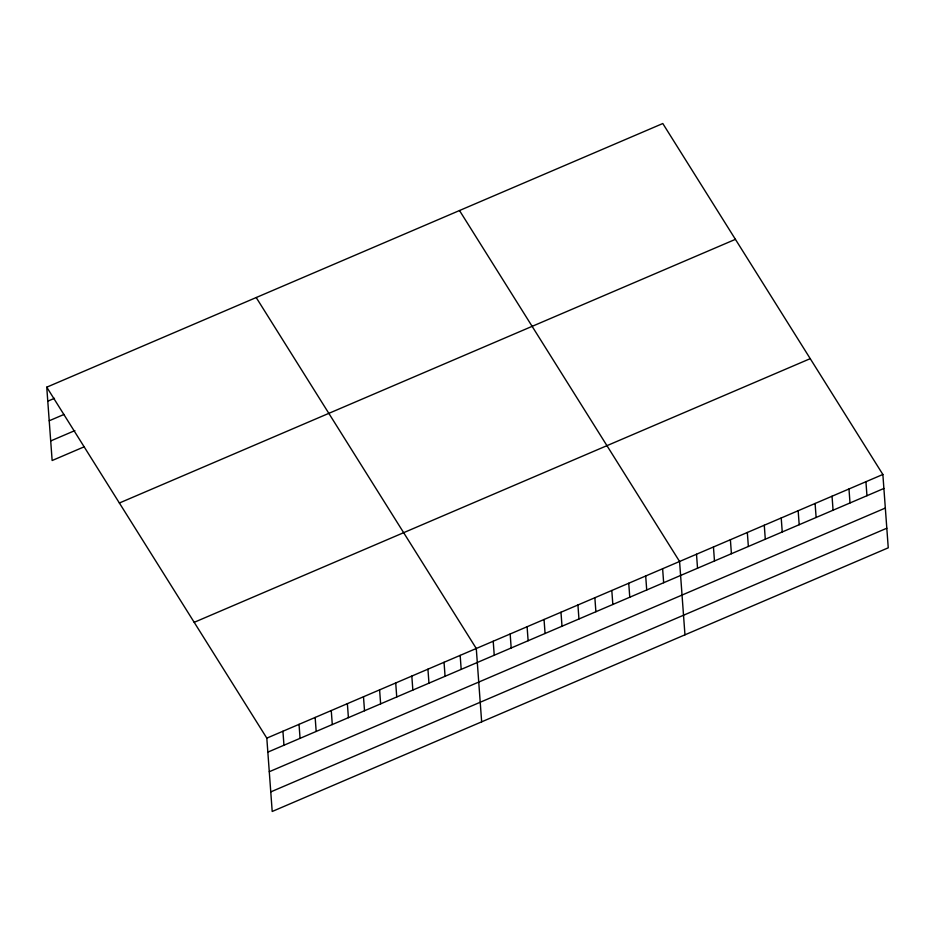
<?xml version="1.0" encoding="UTF-8"?>
<svg xmlns="http://www.w3.org/2000/svg" width="935" height="935" viewBox="0 0 935 935"><rect width="100%" height="100%" fill="white"/><g stroke="black" fill="none" stroke-linecap="round" stroke-linejoin="round"><path stroke-width="1.4" d="M46.75 387.183L662.798 123.525L882.862 474.477L888.25 547.817L272.202 811.475L266.814 738.136L46.75 387.183L52.138 460.523L84.36 446.731M47.779 401.185L54.487 398.31M49.216 420.773L63.989 414.45M50.7 440.946L74.87 430.603M119.376 503.007L735.424 239.337M194.2 622.324L810.248 358.654M266.814 738.136L882.862 474.477M267.842 752.137L883.891 488.467M269.28 771.726L885.328 508.056M270.764 791.898L886.812 528.228M459.506 210.527L679.57 561.479L684.958 634.818M256.202 297.54L476.277 648.493L481.654 721.832M865.927 481.724L866.955 495.725M848.98 488.97L850.008 502.972M832.045 496.228L833.073 510.218M815.098 503.474L816.126 517.476M798.163 510.732L799.191 524.722M781.216 517.978L782.244 531.98M764.281 525.225L765.297 539.226M747.334 532.482L748.362 546.472M730.387 539.729L731.415 553.73M713.452 546.987L714.48 560.977M696.505 554.233L697.533 568.235M662.623 568.737L663.651 582.727M645.688 575.983L646.716 589.985M628.741 583.23L629.769 597.231M611.806 590.488L612.834 604.489M594.859 597.734L595.887 611.735M577.923 604.992L578.952 618.982M560.977 612.238L562.005 626.24M544.041 619.484L545.07 633.486M527.095 626.742L528.123 640.744M510.159 633.988L511.188 647.99M493.212 641.246L494.241 655.236M460.16 655.388L461.189 669.39M444.043 662.284L445.072 676.285M427.938 669.179L428.966 683.181M411.821 676.075L412.849 690.077M395.715 682.971L396.744 696.972M379.598 689.866L380.627 703.868M363.493 696.762L364.521 710.764M347.376 703.658L348.404 717.659M331.259 710.553L332.287 724.555M315.153 717.449L316.182 731.451M299.036 724.344L300.065 738.346M282.931 731.24L283.959 745.242"/></g></svg>
